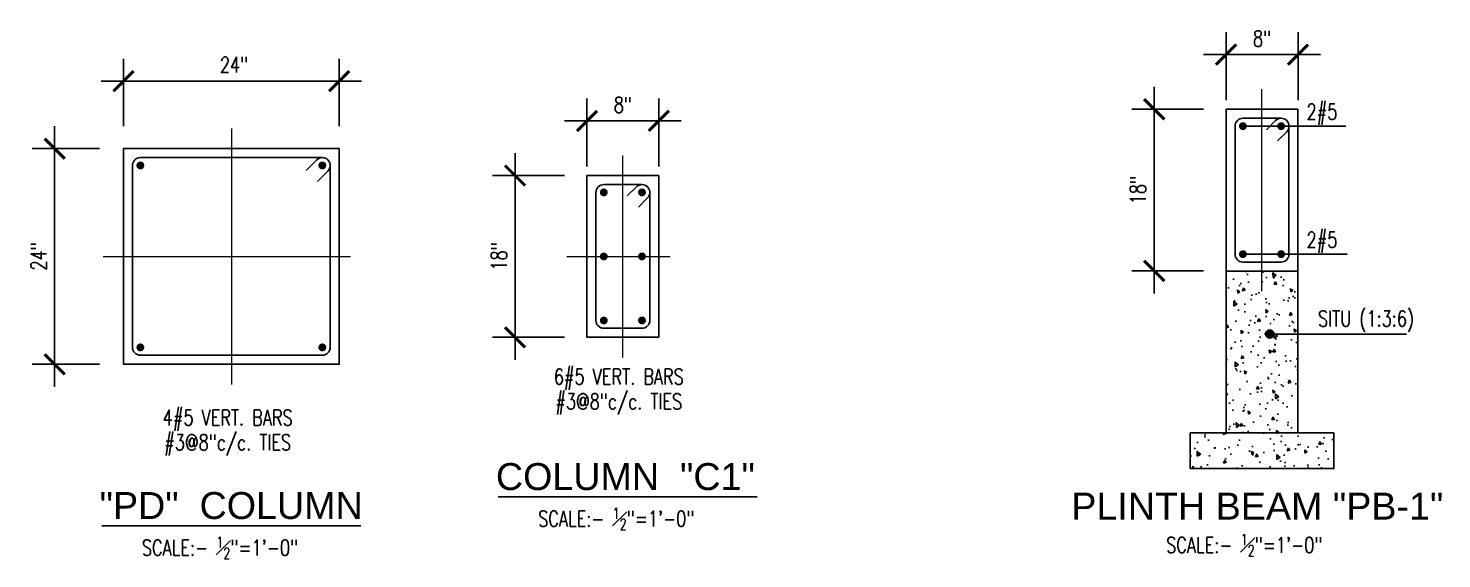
# Model space of a CAD drawing. Header units: inches. Extents: x 41285 to 57578, y -189 to 12305.
# Drawn here: x 53848.4 to 54005.7, y 10385.6 to 10444.6 of the extents above; entities that cross this region are included whole.
import ezdxf

# ---------------------------------------------------------------- set-up
doc = ezdxf.new("R2010")
doc.units = ezdxf.units.IN
doc.header["$LTSCALE"] = 30
doc.header["$MEASUREMENT"] = 0
doc.linetypes.add('CENTER2', pattern=[1.125, 0.75, -0.125, 0.125, -0.125])
for name, color, linetype in [('A-TEXT-P', 242, 'Continuous'), ('COL', 4, 'Continuous'), ('L', 2, 'Continuous'), ('Steel', 4, 'Continuous'), ('WALL', 7, 'Continuous')]:
    doc.layers.add(name, color=color, linetype=linetype)
doc.layers.add('GD', color=1, linetype='Continuous', lineweight=9)
doc.styles.add('1-2', font='simplex.shx', dxfattribs={"width": 0.75, "height": 1.75})
doc.styles.add('1-8', font='simplex.shx', dxfattribs={"width": 0.75, "height": 7})
doc.styles.add('16 scale', font='arial.ttf')
doc.dimstyles.new('1-2', dxfattribs={"dimtxt": 1.75, "dimasz": 2.25, "dimexe": 2.5, "dimexo": 1, "dimgap": 0.75, "dimtad": 1, "dimdec": 4, "dimzin": 3, "dimdsep": 46, "dimlunit": 4, "dimtxsty": '1-2', "dimblk": 'ARCHTICK', "dimcen": 0, "dimdle": 2.5, "dimclrd": 1, "dimclre": 1, "dimclrt": 2, "dimazin": 0, "dimtfac": 0.75, "dimtdec": 4, "dimtix": 1, "dimtmove": 2, "dimatfit": 3, "dimfxl": 0, "dimfrac": 1, "dimtolj": 1, "dimtzin": 1, "dimlwd": -1, "dimlwe": -1, "dimarcsym": 0})
pattern_1 = [(95, (0, 0), (2.75776, 2.3140354), [0.375, -4.125]), (40, (0, 0), (-3.14996084, 2.16884075), [0.3, -3.3]), (145.4514, (0.2298, 0.193), (-0.39219734, 4.48287641), [0.31870095, -3.50571056]), (91.1842, (-0.707, 0.707), (4.358465, 3.18806883), [0.5625, -6.1875]), (141.6356, (-0.344, 0.973), (-0.13949507, 6.74855845), [0.47805144, -5.258565]), (36.1842, (-0.707, 0.707), (-0.13950034, 6.74855834), [0.45, -4.95]), (66, (-0.1768, 0.884), (3.53385786, 0.68691238), [0.375, -4.125]), (11, (-0.1768, 0.884), (-1.70354297, 3.42404218), [0.3, -3.3]), (116.4514, (0.1177, 0.941), (1.83031809, 4.1109531), [0.31870095, -3.50571056]), (82.5, (0, 0), (-1.133965927, 1.219949088), [0, -3.26, 0, -3.35, 0, -3.3125]), (52.5, (0, 0), (-0.46436471, 2.32454725), [0, -1.91, 0, -3.185, 0, -1.2625]), (12.5, (-0.7884, -0.7884), (1.967090837, 1.80760381), [0, -1.25, 0, -3.9, 0, -5.175]), (2.5, (-1.142, -1.142), (1.70794992, 2.41579903), [0, -1.625, 0, -2.59, 0, -3.675])]

# ---------------------------------------------------------------- blocks, each defined once
blk = doc.blocks.new('_ARCHTICK')
at = {"color": 0, "linetype": 'ByBlock', "const_width": 0.15}
blk.add_lwpolyline([(-0.5, -0.5), (0.5, 0.5)], dxfattribs=at)
blk = doc.blocks.new('*D234')
at = {"layer": 'DEFPOINTS', "color": 0, "transparency": 16777216}
for p in [(53851.32, 10431.21), (53857.32, 10431.21), (53857.32, 10407.21)]:
    blk.add_point(p, dxfattribs=at)
at = {"layer": 'L', "color": 1, "transparency": 16777216}
for p, q in [((53851.32, 10404.71), (53851.32, 10433.71)), ((53856.32, 10431.21), (53848.82, 10431.21)), ((53856.32, 10407.21), (53848.82, 10407.21))]:
    blk.add_line(p, q, dxfattribs=at)
at = {"layer": 'L', "color": 1, "transparency": 16777216, "xscale": 2.25, "yscale": 2.25, "zscale": 2.25}
for p, rotation in [((53851.32, 10431.21), 90), ((53851.32, 10407.21), 270)]:
    blk.add_blockref('_ARCHTICK', p, dxfattribs=dict(at, rotation=rotation))
at = {"layer": 'L', "color": 2, "transparency": 16777216, "insert": (53849.53, 10419.21), "char_height": 1.75, "attachment_point": 5, "rotation": 90, "style": '1-2'}
blk.add_mtext('\\A1;24"', dxfattribs=at)
blk = doc.blocks.new('*D235')
at = {"layer": 'DEFPOINTS', "color": 0, "transparency": 16777216}
for p in [(53882.98, 10438.71), (53858.98, 10432.71), (53882.98, 10432.71)]:
    blk.add_point(p, dxfattribs=at)
at = {"layer": 'L', "color": 1, "transparency": 16777216}
for p, q in [((53858.98, 10433.71), (53858.98, 10441.21)), ((53882.98, 10433.71), (53882.98, 10441.21)), ((53856.48, 10438.71), (53885.48, 10438.71))]:
    blk.add_line(p, q, dxfattribs=at)
at = {"layer": 'L', "color": 1, "transparency": 16777216, "xscale": 2.25, "yscale": 2.25, "zscale": 2.25, "rotation": 180}
blk.add_blockref('_ARCHTICK', (53858.98, 10438.71), dxfattribs=at)
at = {"layer": 'L', "color": 1, "transparency": 16777216, "xscale": 2.25, "yscale": 2.25, "zscale": 2.25}
blk.add_blockref('_ARCHTICK', (53882.98, 10438.71), dxfattribs=at)
at = {"layer": 'L', "color": 2, "transparency": 16777216, "insert": (53871.29, 10440.54), "char_height": 1.75, "attachment_point": 5, "style": '1-2'}
blk.add_mtext('\\A1;24"', dxfattribs=at)
blk = doc.blocks.new('*D190')
at = {"layer": 'DEFPOINTS', "color": 0, "transparency": 16777216}
for p in [(53902.55, 10428.21), (53909.05, 10428.21), (53909.05, 10410.21)]:
    blk.add_point(p, dxfattribs=at)
at = {"layer": 'L', "color": 1, "transparency": 16777216}
for p, q in [((53902.55, 10407.71), (53902.55, 10430.71)), ((53908.05, 10428.21), (53900.05, 10428.21)), ((53908.05, 10410.21), (53900.05, 10410.21))]:
    blk.add_line(p, q, dxfattribs=at)
at = {"layer": 'L', "color": 1, "transparency": 16777216, "xscale": 2.25, "yscale": 2.25, "zscale": 2.25}
for p, rotation in [((53902.55, 10428.21), 90), ((53902.55, 10410.21), 270)]:
    blk.add_blockref('_ARCHTICK', p, dxfattribs=dict(at, rotation=rotation))
at = {"layer": 'L', "color": 2, "transparency": 16777216, "insert": (53900.76, 10419.21), "char_height": 1.75, "attachment_point": 5, "rotation": 90, "style": '1-2'}
blk.add_mtext('\\A1;18"', dxfattribs=at)
blk = doc.blocks.new('*D272')
at = {"layer": 'DEFPOINTS', "color": 0, "transparency": 16777216}
for p in [(53918.55, 10434.29), (53910.55, 10428.21), (53918.55, 10428.21)]:
    blk.add_point(p, dxfattribs=at)
at = {"layer": 'L', "color": 1, "transparency": 16777216}
for p, q in [((53910.55, 10429.21), (53910.55, 10436.79)), ((53918.55, 10429.21), (53918.55, 10436.79)), ((53908.05, 10434.29), (53921.05, 10434.29))]:
    blk.add_line(p, q, dxfattribs=at)
at = {"layer": 'L', "color": 1, "transparency": 16777216, "xscale": 2.25, "yscale": 2.25, "zscale": 2.25, "rotation": 180}
blk.add_blockref('_ARCHTICK', (53910.55, 10434.29), dxfattribs=at)
at = {"layer": 'L', "color": 1, "transparency": 16777216, "xscale": 2.25, "yscale": 2.25, "zscale": 2.25}
blk.add_blockref('_ARCHTICK', (53918.55, 10434.29), dxfattribs=at)
at = {"layer": 'L', "color": 2, "transparency": 16777216, "insert": (53914.55, 10436.08), "char_height": 1.75, "attachment_point": 5, "style": '1-2'}
blk.add_mtext('\\A1;8"', dxfattribs=at)
blk = doc.blocks.new('*D211')
at = {"layer": 'DEFPOINTS', "color": 0, "transparency": 16777216}
for p in [(53973.67, 10435.59), (53980.17, 10435.59), (53980.17, 10417.59)]:
    blk.add_point(p, dxfattribs=at)
at = {"layer": 'L', "color": 1, "transparency": 16777216}
for p, q in [((53973.67, 10415.09), (53973.67, 10438.09)), ((53979.17, 10435.59), (53971.17, 10435.59)), ((53979.17, 10417.59), (53971.17, 10417.59))]:
    blk.add_line(p, q, dxfattribs=at)
at = {"layer": 'L', "color": 1, "transparency": 16777216, "xscale": 2.25, "yscale": 2.25, "zscale": 2.25}
for p, rotation in [((53973.67, 10435.59), 90), ((53973.67, 10417.59), 270)]:
    blk.add_blockref('_ARCHTICK', p, dxfattribs=dict(at, rotation=rotation))
at = {"layer": 'L', "color": 2, "transparency": 16777216, "insert": (53971.87, 10426.59), "char_height": 1.75, "attachment_point": 5, "rotation": 90, "style": '1-2'}
blk.add_mtext('\\A1;18"', dxfattribs=at)
blk = doc.blocks.new('*D273')
at = {"layer": 'DEFPOINTS', "color": 0, "transparency": 16777216}
for p in [(53989.67, 10441.67), (53981.67, 10435.59), (53989.67, 10435.59)]:
    blk.add_point(p, dxfattribs=at)
at = {"layer": 'L', "color": 1, "transparency": 16777216}
for p, q in [((53981.67, 10436.59), (53981.67, 10444.17)), ((53989.67, 10436.59), (53989.67, 10444.17)), ((53979.17, 10441.67), (53992.17, 10441.67))]:
    blk.add_line(p, q, dxfattribs=at)
at = {"layer": 'L', "color": 1, "transparency": 16777216, "xscale": 2.25, "yscale": 2.25, "zscale": 2.25, "rotation": 180}
blk.add_blockref('_ARCHTICK', (53981.67, 10441.67), dxfattribs=at)
at = {"layer": 'L', "color": 1, "transparency": 16777216, "xscale": 2.25, "yscale": 2.25, "zscale": 2.25}
blk.add_blockref('_ARCHTICK', (53989.67, 10441.67), dxfattribs=at)
at = {"layer": 'L', "color": 2, "transparency": 16777216, "insert": (53985.67, 10443.46), "char_height": 1.75, "attachment_point": 5, "style": '1-2'}
blk.add_mtext('\\A1;8"', dxfattribs=at)

msp = doc.modelspace()

# ---------------------------------------------------------------- hatches: boundary and pattern name
at = {"layer": 'L'}
msp.add_hatch(color=2, dxfattribs=at).paths.add_polyline_path([(53986.05071019, 10410.56654266, 1), (53986.96198084, 10410.56654266, 1)])
at = {"layer": 'WALL'}
h = msp.add_hatch(dxfattribs=at)
h.set_pattern_fill('AR-CONC', color=2, scale=0.5, angle=45, style=0, double=1)
h.set_pattern_definition(pattern_1)
h.paths.add_polyline_path([(53989.6660428, 10417.58546599), (53981.6660428, 10417.58546599), (53981.6660428, 10399.58546599), (53989.6660428, 10399.58546599)])
h.paths.add_polyline_path([(53986.05071019, 10410.56654266, -1), (53986.96198084, 10410.56654266, -1)], flags=16)
h = msp.add_hatch(dxfattribs=at)
h.set_pattern_fill('AR-CONC', color=2, scale=0.5, angle=45, style=0, double=1)
h.set_pattern_definition(pattern_1)
h.paths.add_polyline_path([(53993.6660428, 10395.58546599), (53993.6660428, 10399.58546599), (53977.6660428, 10399.58546599), (53977.6660428, 10395.58546599)])

# ---------------------------------------------------------------- linework, layer by layer
at = {"layer": 'COL', "color": 5}
for points in [[(53989.6660428, 10435.58546599), (53981.6660428, 10435.58546599), (53981.6660428, 10417.58546599), (53989.6660428, 10417.58546599), (53989.6660428, 10435.58546599)], [(53882.98056722, 10431.21039132), (53858.98056722, 10431.21039132), (53858.98056722, 10407.21039132), (53882.98056722, 10407.21039132), (53882.98056722, 10431.21039132)], [(53918.54728892, 10428.21039132), (53910.54728892, 10428.21039132), (53910.54728892, 10410.21039132), (53918.54728892, 10410.21039132), (53918.54728892, 10428.21039132)]]:
    msp.add_lwpolyline(points, dxfattribs=at)
at = {"layer": 'GD', "linetype": 'CENTER2', "ltscale": 5}
for p, q in [((53985.61765337, 10437.83546599), (53985.61765337, 10415.33546599)), ((53870.98056722, 10433.46039132), (53870.98056722, 10404.96039132)), ((53914.49889949, 10430.46039132), (53914.49889949, 10407.96039132)), ((53856.73056722, 10419.21039132), (53884.23056722, 10419.21039132)), ((53908.29728892, 10419.21039132), (53919.79728892, 10419.21039132))]:
    msp.add_line(p, q, dxfattribs=at)
at = {"layer": 'L', "color": 2}
for p, q in [((53983.5410428, 10433.71046599), (53994.99672233, 10433.71046599)), ((53983.5410428, 10419.46046599), (53995.12696584, 10419.46046599)), ((53986.50634552, 10410.56654266), (54001.73597171, 10410.56654266))]:
    msp.add_line(p, q, dxfattribs=at)
at = {"layer": 'L', "color": 4}
for p, q in [((53900.65915599, 10392.46270352), (53929.49897764, 10392.46270352)), ((53856.5606564, 10389.23887556), (53885.40047805, 10389.23887556))]:
    msp.add_line(p, q, dxfattribs=at)
at = {"layer": 'L', "color": 2}
msp.add_circle((53986.50634552, 10410.56654266), 0.45563532, dxfattribs=at)
at = {"layer": 'Steel', "color": 3}
for points in [[(53987.7910428, 10434.58546599), (53983.5410428, 10434.58546599, 0.4142135624), (53982.6660428, 10433.71046599), (53982.6660428, 10419.46046599, 0.4142135624), (53983.5410428, 10418.58546599), (53987.7910428, 10418.58546599, 0.4142135624), (53988.6660428, 10419.46046599), (53988.6660428, 10433.71046599, 0.4142135624)], [(53881.10556722, 10430.21039132), (53860.85556722, 10430.21039132, 0.4142135624), (53859.98056722, 10429.33539132), (53859.98056722, 10409.08539132, 0.4142135624), (53860.85556722, 10408.21039132), (53881.10556722, 10408.21039132, 0.4142135624), (53881.98056722, 10409.08539132), (53881.98056722, 10429.33539132, 0.4142135624)], [(53916.67228892, 10427.21039132), (53912.42228892, 10427.21039132, 0.4142135624), (53911.54728892, 10426.33539132), (53911.54728892, 10412.08539132, 0.4142135624), (53912.42228892, 10411.21039132), (53916.67228892, 10411.21039132, 0.4142135624), (53917.54728892, 10412.08539132), (53917.54728892, 10426.33539132, 0.4142135624)]]:
    msp.add_lwpolyline(points, format="xyb", close=True, dxfattribs=at)
at = {"layer": 'Steel', "const_width": 0.4375}
for points in [[(53983.3222928, 10433.71046599, 1), (53983.7597928, 10433.71046599, 1)], [(53987.5722928, 10433.71046599, 1), (53988.0097928, 10433.71046599, 1)], [(53860.63681722, 10429.33539132, 1), (53861.07431722, 10429.33539132, 1)], [(53880.88681722, 10429.33539132, 1), (53881.32431722, 10429.33539132, 1)], [(53912.20353892, 10426.33539132, 1), (53912.64103892, 10426.33539132, 1)], [(53916.45353892, 10426.33539132, 1), (53916.89103892, 10426.33539132, 1)], [(53983.3222928, 10419.46046599, 1), (53983.7597928, 10419.46046599, 1)], [(53987.5722928, 10419.46046599, 1), (53988.0097928, 10419.46046599, 1)], [(53912.20353892, 10419.21039132, 1), (53912.64103892, 10419.21039132, 1)], [(53916.45353892, 10419.21039132, 1), (53916.89103892, 10419.21039132, 1)], [(53912.20353892, 10412.08539132, 1), (53912.64103892, 10412.08539132, 1)], [(53916.45353892, 10412.08539132, 1), (53916.89103892, 10412.08539132, 1)], [(53860.63681722, 10409.08539132, 1), (53861.07431722, 10409.08539132, 1)], [(53880.88681722, 10409.08539132, 1), (53881.32431722, 10409.08539132, 1)]]:
    msp.add_lwpolyline(points, format="xyb", close=True, dxfattribs=at)
at = {"layer": 'Steel', "color": 3}
for points in [[(53986.15897767, 10433.31583773), (53987.17232437, 10434.32918442, -1), (53988.40976124, 10433.09174756), (53987.39641454, 10432.07840086)], [(53879.31210051, 10428.77936148), (53880.48684879, 10429.95410975, -1), (53881.72428566, 10428.71667288), (53880.54953738, 10427.54192461)], [(53915.04022379, 10425.94076306), (53916.05357049, 10426.95410975, -1), (53917.29100736, 10425.71667288), (53916.27766066, 10424.70332619)]]:
    msp.add_lwpolyline(points, format="xyb", dxfattribs=at)
at = {"layer": 'WALL', "color": 3}
for p, q in [((53981.6660428, 10417.58546599), (53981.6660428, 10399.58546599)), ((53977.6660428, 10399.58546599), (53977.6660428, 10395.58546599))]:
    msp.add_line(p, q, dxfattribs=at)
at = {"layer": 'WALL'}
msp.add_line((53993.6660428, 10399.58546599), (53993.6660428, 10395.58546599), dxfattribs=at)
at = {"layer": 'WALL', "color": 3}
for points in [[(53989.6660428, 10417.58546599), (53981.6660428, 10417.58546599), (53981.6660428, 10399.58546599), (53989.6660428, 10399.58546599), (53989.6660428, 10417.58546599)], [(53993.6660428, 10399.58546599), (53977.6660428, 10399.58546599)], [(53977.6660428, 10395.58546599), (53993.6660428, 10395.58546599), (53993.6660428, 10399.58546599)]]:
    msp.add_lwpolyline(points, dxfattribs=at)

# ---------------------------------------------------------------- texts
at = {"layer": 'A-TEXT-P', "color": 4, "char_height": 3, "width": 863.7811566335, "attachment_point": 1, "style": '16 scale'}
for s, insert in [('\\A1;COLUMN  "C1"', (53900.41640594, 10396.20503908)), ('\\A1;"PD"  COLUMN  ', (53856.31790635, 10392.98121112)), ('\\A1;PLINTH BEAM "PB-1"', (53964.44285505, 10392.91485611))]:
    msp.add_mtext(s, dxfattribs=dict(at, insert=insert))
at = {"layer": 'L', "color": 2, "char_height": 1.75, "attachment_point": 5, "style": '1-8'}
for s, insert in [('\\A1;2#5 ', (53992.33509829, 10435.01981653)), ('\\A1;2#5 ', (53992.33509829, 10420.76981653)), ('\\A1;SITU (1:3:6)', (53997.23627758, 10411.99864283)), ('\\A1;6#5 VERT. BARS', (53914.09330558, 10405.53531033)), ('\\A1;#3@8"c/c. TIES', (53914.09330558, 10402.77532085)), ('\\A1;4#5 VERT. BARS', (53870.57497331, 10400.97483038)), ('\\A1;#3@8"c/c. TIES', (53870.57497331, 10398.2148409)), ('\\A1;SCALE:- {\\H0.7x;\\S1#2;}"=1\'-0"', (53913.81832762, 10390.00781528)), ('\\A1;SCALE:- {\\H0.7x;\\S1#2;}"=1\'-0"', (53983.6985748, 10387.08328354)), ('\\A1;SCALE:- {\\H0.7x;\\S1#2;}"=1\'-0"', (53869.71982803, 10386.78398732))]:
    msp.add_mtext(s, dxfattribs=dict(at, insert=insert))

# ---------------------------------------------------------------- dimensions: what is measured, and where the dimension line sits
at = {"layer": 'L'}
for base, p1, p2, picture, middle in [((53989.6660428, 10441.66715751), (53981.6660428, 10435.58546599), (53989.6660428, 10435.58546599), '*D273', (53985.6660428, 10443.45882418)), ((53918.54728892, 10434.29208284), (53910.54728892, 10428.21039132), (53918.54728892, 10428.21039132), '*D272', (53914.54728892, 10436.08374951))]:
    dim = msp.add_linear_dim(base=base, p1=p1, p2=p2, dimstyle='1-2', dxfattribs=at)
    dim.commit()
    dim.dimension.update_dxf_attribs({"geometry": picture, "text_midpoint": middle})
dim = msp.add_linear_dim(base=(53882.98056722, 10438.71039132), p1=(53858.98056722, 10432.71039132), p2=(53882.98056722, 10432.71039132), angle=180, text='24"', dimstyle='1-2', dxfattribs=at)
dim.commit()
dim.dimension.update_dxf_attribs({"geometry": '*D235', "text_midpoint": (53871.28646437, 10440.54284878), "dimtype": 160})
for base, p1, p2, text, picture, middle in [((53973.6660428, 10435.58546599), (53980.1660428, 10417.58546599), (53980.1660428, 10435.58546599), '18"', '*D211', (53971.87437614, 10426.58546599)), ((53851.32318485, 10431.21039132), (53857.32318485, 10407.21039132), (53857.32318485, 10431.21039132), '24"', '*D234', (53849.53151818, 10419.21039132)), ((53902.54728892, 10428.21039132), (53909.04728892, 10410.21039132), (53909.04728892, 10428.21039132), '18"', '*D190', (53900.75562226, 10419.21039132))]:
    dim = msp.add_linear_dim(base=base, p1=p1, p2=p2, angle=270, text=text, dimstyle='1-2', dxfattribs=at)
    dim.commit()
    dim.dimension.update_dxf_attribs({"geometry": picture, "text_midpoint": middle})

doc.saveas('drawing.dxf')
